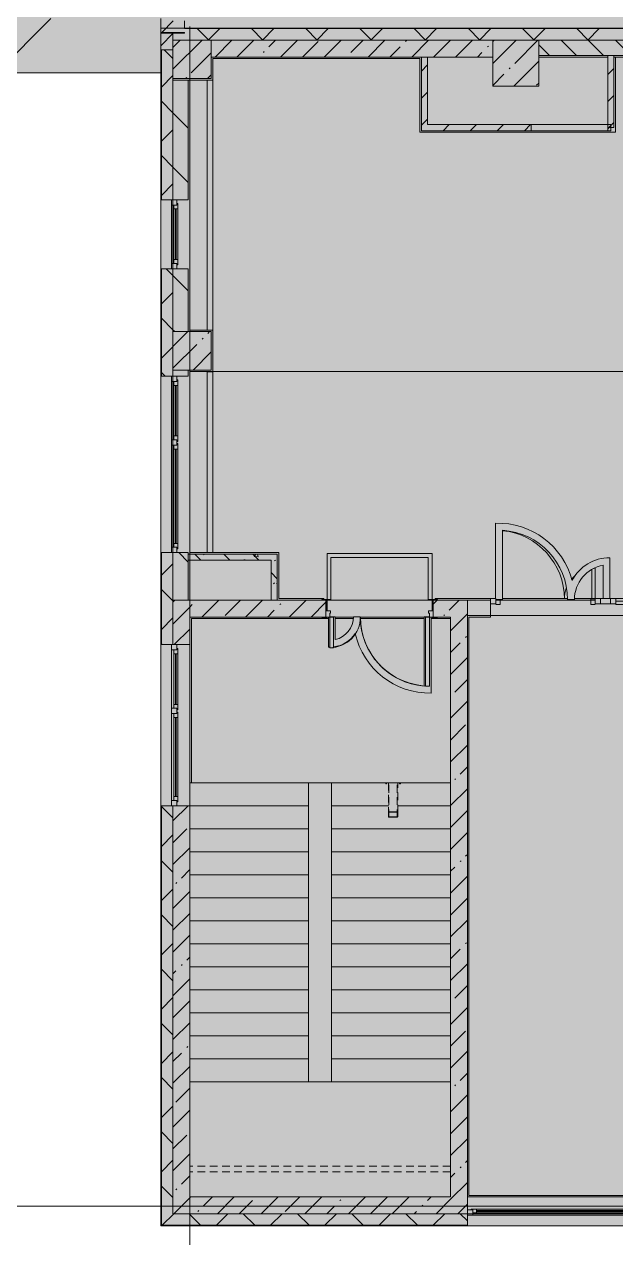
# Model space of a CAD drawing. Header units: millimetres. Extents: x -5714 to 188114, y -8553 to 29000.
# Drawn here: x 59055 to 66769, y -412 to 15407 of the extents above; entities that cross this region are included whole.
import ezdxf

# ---------------------------------------------------------------- set-up
doc = ezdxf.new("R2010")
doc.units = ezdxf.units.MM
doc.linetypes.add('200_ШТРИХ__ш1_п0_6_', pattern=[160, 100, -60])
doc.linetypes.add('Осевая', pattern=[3175, 635, -476.25, 1587.5, -476.25])
for name, color, linetype, lineweight in [('A-DETL-4', 7, 'Continuous', 5), ('A-DETL-MBND-1', 7, '200_ШТРИХ__ш1_п0_6_', 9), ('A-GENM-2', 7, 'Continuous', 5), ('A-WALL-2', 7, 'Continuous', 5), ('I-WALL-2', 7, 'Continuous', 5), ('S-COLS-2', 7, 'Continuous', 5), ('Оси', 7, 'Continuous', 9), ('Оси-2', 7, 'Осевая', 9)]:
    doc.layers.add(name, color=color, linetype=linetype, lineweight=lineweight)
doc.layers.add('A-DETL-GENF-3', color=7, linetype='Continuous', lineweight=9, true_color=0xc0c0c0, transparency=0.4)
for name, color, linetype, lineweight, true_color in [('A-DETL-GENF-4', 7, 'Continuous', 5, 0xb7b7b7), ('A-DOOR-4', 7, 'Continuous', 5, 0xe2e2e2), ('A-DOOR-5', 7, 'Continuous', 5, 0xb7b7b7), ('A-DOOR-FRAM-2', 7, 'Continuous', 5, 0xe2e2e2), ('A-DOOR-FRAM-4', 7, 'Continuous', 5, 0xb7b7b7), ('A-FLOR-1', 7, 'Continuous', 5, 0xb7b7b7), ('A-GENM-3', 7, 'Continuous', 5, 0x737373), ('A-GENM-4', 7, 'Continuous', 5, 0xa1a1a1), ('A-GLAZ-3', 7, 'Continuous', 5, 0x737373), ('A-GLAZ-CURT-3', 7, 'Continuous', 5, 0x737373), ('A-GLAZ-CWMG-4', 7, 'Continuous', 5, 0x737373), ('A-WALL-3', 7, 'Continuous', 5, 0x737373), ('A-WALL-4', 7, 'Continuous', 9, 0x737373), ('A-WALL-5', 7, 'Continuous', 5, 0xa1a1a1), ('I-WALL-3', 7, 'Continuous', 5, 0x737373), ('I-WALL-4', 7, 'Continuous', 5, 0x787878), ('S-COLS-1', 7, 'Continuous', 5, 0x737373), ('S-STRS-3', 7, 'Continuous', 5, 0x737373)]:
    doc.layers.add(name, color=color, linetype=linetype, lineweight=lineweight, true_color=true_color)
pattern_1 = [(135, (61103.76, 0), (-353.553, -353.553), [])]
pattern_2 = [(45, (61103.76, 0), (-353.5534, 353.5534), []), (135, (61103.76, 0), (-353.5534, -353.5534), [])]
pattern_3 = [(45, (61103.76, 0), (-285.123, 285.123), []), (45, (61388.9, 0), (-285.123, 285.123), [504.031, -100.806, 16.764, -84.042])]
pattern_4 = [(135, (61103.76, 0), (-377.17, -377.17), [533.4, -88.9, 17.78, -88.9]), (135, (61103.76, 376.94), (-377.17, -377.17), []), (50, (61103.76, 0), (637.645, -55.787), [66.675, -733.425]), (355, (61103.76, 0), (-123.35, 668.7), [53.34, -586.74]), (100.451, (61156.9, -4.65), (514.3, 612.91), [56.665, -623.315]), (46.184, (61103.8, 177.8), (948.78, -147.15), [100.01, -1100.14]), (96.636, (61182.8, 165.5), (830.91, 866), [85, -934.97]), (351.184, (61103.8, 177.8), (830.92, 865.99), [80.01, -880.11]), (21, (61192.66, 133.35), (530.65, -357.928), [66.675, -733.425]), (326, (61192.66, 133.35), (216.31, 644.66), [53.34, -586.74]), (71.451, (61236.9, 103.5), (746.96, 286.724), [56.665, -623.315]), (37.5, (61103.76, 0), (10.8105, 295.9426), [16.764, -562.864, 16.764, -578.866, -588.962]), (37.5, (61103.76, 0), (10.8105, 295.9426), [-1175.258, 16.764, -572.198]), (7.5, (61103.76, 0), (233.869, 350.632), [16.764, -322.834, 16.764, -549.529, -224.472]), (7.5, (61103.76, 0), (233.869, 350.632), [-905.89, 16.764, -207.708]), (327.5, (60905.51, 0), (474.568, -20.051), [16.764, -205.486, 16.764, -676.656, -920.115]), (327.5, (60905.51, 0), (474.568, -20.051), [-915.67, 16.764, -903.35]), (317.5, (60816.6, 0), (518.452, 88.993), [16.764, -272.16, 16.764, -443.738, -653.415]), (317.5, (60816.6, 0), (518.452, 88.993), [-749.427, 16.764, -636.65])]
pattern_5 = [(45, (61103.76, 0), (-176.7767, 176.7767), [])]

# ---------------------------------------------------------------- blocks, each defined once
blk = doc.blocks.new('парапет1 - парапет-18629556-3_9_1_птичка')
at = {"layer": 'A-GENM-2'}
blk.add_line((-268, 14773), (-2411, 14773), dxfattribs=at)
at = {"layer": 'A-GENM-3'}
for p, q in [((-2409, 14775), (-1702, 15482)), ((-268, 15482), (-268, 15358))]:
    blk.add_line(p, q, dxfattribs=at)
at = {"layer": 'A-GENM-4'}
blk.add_line((-268, 15358), (-268, 14775), dxfattribs=at)
blk = doc.blocks.new('120_Окно_СКБ_2Ст - 120_Окно_СКБ_2Ст 3100х2500 _мал_ створка слева-2_-22446420-3_9_1_птичка')
at = {"layer": 'A-GLAZ-3'}
for p, q in [((-1550, -127), (-1550, -57)), ((-1550, -57), (-1480, -57)), ((1550, -57), (-1550, -57)), ((-1480, -127), (-1550, -127)), ((-1550, -127), (-1500, -127)), ((-1480, -127), (-1500, -127)), ((-1500, -127), (-1500, -137)), ((-1500, -137), (-700, -137)), ((-700, -137), (-1500, -137)), ((-1480, -57), (-1480, -127)), ((-720, -87), (-1480, -87)), ((-1480, -87), (-1480, -127)), ((-1430, -137), (-1430, -87)), ((-1430, -107), (-770, -107)), ((-770, -117), (-1430, -117)), ((-770, -137), (-770, -87)), ((-720, -127), (-720, -57)), ((-720, -57), (-650, -57)), ((-720, -127), (-720, -87)), ((-650, -127), (-720, -127)), ((-700, -127), (-720, -127)), ((-700, -127), (-670, -127)), ((-700, -137), (-700, -127)), ((-650, -127), (-670, -127)), ((-670, -127), (-670, -137)), ((-670, -137), (1500, -137)), ((1500, -137), (-670, -137)), ((-650, -57), (-650, -127)), ((1480, -87), (-650, -87)), ((-650, -87), (-650, -127)), ((-600, -137), (-600, -87)), ((-600, -107), (1430, -107)), ((1430, -117), (-600, -117)), ((1430, -137), (1430, -87)), ((1480, -127), (1480, -57)), ((1480, -57), (1550, -57)), ((1480, -127), (1480, -87)), ((1550, -127), (1480, -127)), ((1500, -127), (1480, -127)), ((1500, -127), (1550, -127)), ((1500, -137), (1500, -127)), ((1550, -57), (1550, -127))]:
    blk.add_line(p, q, dxfattribs=at)
blk = doc.blocks.new('BSC_Колонна _Прямоугольная - 500х500-V144-3_9_1_птичка')
at = {"layer": 'S-COLS-2'}
h = blk.add_hatch(dxfattribs=at)
h.set_pattern_fill('FP_81', color=256, style=0, pattern_type=2)
h.set_pattern_definition([(45, (-140, -14950), (-285.123, 285.123), []), (45, (145.12, -14950), (-285.123, 285.123), [504.031, -100.806, 16.764, -84.042])])
h.paths.add_polyline_path([(-250, -250), (250, -250), (250, 250), (-250, 250)])
at = {"layer": 'S-COLS-1'}
for p, q in [((250, 250), (-250, 250)), ((-250, 250), (-250, -250)), ((250, -250), (250, 250)), ((-250, -250), (250, -250))]:
    blk.add_line(p, q, dxfattribs=at)
blk = doc.blocks.new('120_Окно_СКБ_1Ст - 120_Окно_СКБ_1Ст 900х2500_h_-20664874-3_9_1_птичка')
at = {"layer": 'A-GLAZ-3'}
for p, q in [((-450, -127), (-450, -57)), ((-450, -57), (-380, -57)), ((450, -57), (-450, -57)), ((-380, -127), (-450, -127)), ((-450, -127), (-400, -127)), ((-380, -127), (-400, -127)), ((-400, -127), (-400, -137)), ((-400, -137), (400, -137)), ((400, -137), (-400, -137)), ((-380, -57), (-380, -127)), ((380, -87), (-380, -87)), ((-380, -87), (-380, -127)), ((-330, -137), (-330, -87)), ((-330, -107), (330, -107)), ((330, -117), (-330, -117)), ((330, -137), (330, -87)), ((380, -127), (380, -57)), ((380, -57), (450, -57)), ((380, -127), (380, -87)), ((450, -127), (380, -127)), ((400, -127), (380, -127)), ((400, -127), (450, -127)), ((400, -137), (400, -127)), ((450, -57), (450, -127))]:
    blk.add_line(p, q, dxfattribs=at)
blk = doc.blocks.new('120_Окно_СКБ_2Ст - 120_Окно_СКБ_2Ст 2100х2400 _мал створка справа_-22446225-3_9_1_птичка')
at = {"layer": 'A-GLAZ-3'}
for p, q in [((-1050, -127), (-1050, -57)), ((-1050, -57), (-980, -57)), ((1050, -57), (-1050, -57)), ((-980, -127), (-1050, -127)), ((-1050, -127), (-1000, -127)), ((-980, -127), (-1000, -127)), ((-1000, -127), (-1000, -137)), ((-1000, -137), (170, -137)), ((170, -137), (-1000, -137)), ((-980, -57), (-980, -127)), ((150, -87), (-980, -87)), ((-980, -87), (-980, -127)), ((-930, -137), (-930, -87)), ((-930, -107), (100, -107)), ((100, -117), (-930, -117)), ((100, -137), (100, -87)), ((150, -127), (150, -57)), ((150, -57), (220, -57)), ((150, -127), (150, -87)), ((220, -127), (150, -127)), ((170, -127), (150, -127)), ((170, -127), (200, -127)), ((170, -137), (170, -127)), ((220, -127), (200, -127)), ((200, -127), (200, -137)), ((200, -137), (1000, -137)), ((1000, -137), (200, -137)), ((220, -57), (220, -127)), ((980, -87), (220, -87)), ((220, -87), (220, -127)), ((270, -137), (270, -87)), ((270, -107), (930, -107)), ((930, -117), (270, -117)), ((930, -137), (930, -87)), ((980, -127), (980, -57)), ((980, -57), (1050, -57)), ((980, -127), (980, -87)), ((1050, -127), (980, -127)), ((1000, -127), (980, -127)), ((1000, -127), (1050, -127)), ((1000, -137), (1000, -127)), ((1050, -57), (1050, -127))]:
    blk.add_line(p, q, dxfattribs=at)
blk = doc.blocks.new('120_Окно_СКБ_2Ст - 120_Окно_СКБ_2Ст 2300х2500 _мал створка справа_-22272277-3_9_1_птичка')
at = {"layer": 'A-GLAZ-3'}
for p, q in [((-1150, -127), (-1150, -57)), ((-1150, -57), (-1080, -57)), ((1150, -57), (-1150, -57)), ((-1080, -127), (-1150, -127)), ((-1150, -127), (-1100, -127)), ((-1080, -127), (-1100, -127)), ((-1100, -127), (-1100, -137)), ((-1100, -137), (270, -137)), ((270, -137), (-1100, -137)), ((-1080, -57), (-1080, -127)), ((250, -87), (-1080, -87)), ((-1080, -87), (-1080, -127)), ((-1030, -137), (-1030, -87)), ((-1030, -107), (200, -107)), ((200, -117), (-1030, -117)), ((200, -137), (200, -87)), ((250, -127), (250, -57)), ((250, -57), (320, -57)), ((250, -127), (250, -87)), ((320, -127), (250, -127)), ((270, -127), (250, -127)), ((270, -127), (300, -127)), ((270, -137), (270, -127)), ((320, -127), (300, -127)), ((300, -127), (300, -137)), ((300, -137), (1100, -137)), ((1100, -137), (300, -137)), ((320, -57), (320, -127)), ((1080, -87), (320, -87)), ((320, -87), (320, -127)), ((370, -137), (370, -87)), ((370, -107), (1030, -107)), ((1030, -117), (370, -117)), ((1030, -137), (1030, -87)), ((1080, -127), (1080, -57)), ((1080, -57), (1150, -57)), ((1080, -127), (1080, -87)), ((1150, -127), (1080, -127)), ((1100, -127), (1080, -127)), ((1100, -127), (1150, -127)), ((1100, -137), (1100, -127)), ((1150, -57), (1150, -127))]:
    blk.add_line(p, q, dxfattribs=at)
blk = doc.blocks.new('110_Дверь_СКБ_2Ст - Д-1 Лестничная клетка EIS60-24280000-3_9_1_птичка')
at = {"layer": 'A-DOOR-4'}
for points in [[(-637.5, 1010), (-637.5, 110), (-587.5, 110), (-587.5, 1010)], [(612.5, 510), (612.5, 110), (662.5, 110), (662.5, 510)], [(712.5, 30), (697.5, 30), (697.5, -110), (712.5, -110)]]:
    blk.add_hatch(color=256, dxfattribs=at).paths.add_polyline_path(points)
h = blk.add_hatch(color=256, dxfattribs=at)
h.paths.add_polyline_path([(712.5, 110), (662.5, 110), (662.5, 60), (652.5, 60), (652.5, 30), (712.5, 30), (712.5, 39.7)])
h.paths.add_polyline_path([(-687.5, 110), (-687.5, 30), (-627.5, 30), (-627.5, 60), (-637.5, 60), (-637.5, 110)])
at = {"layer": 'A-DOOR-FRAM-2'}
for points in [[(-742.5, 118), (-742.5, 110), (-672.5, 110), (-672.5, 118)], [(-672.5, 30), (-687.5, 30), (-687.5, -110), (-672.5, -110)], [(767.5, 118), (697.5, 118), (697.5, 110), (767.5, 110)], [(-672.5, -110), (-742.5, -110), (-742.5, -118), (-672.5, -118)], [(697.5, -110), (697.5, -118), (767.5, -118), (767.5, -110)]]:
    blk.add_hatch(color=256, dxfattribs=at).paths.add_polyline_path(points)
at = {"layer": 'A-DOOR-5'}
for p, q in [((-637.5, 1010), (-637.5, 110)), ((-587.5, 1010), (-637.5, 1010)), ((-587.5, 110), (-587.5, 1010)), ((662.5, 510), (612.5, 510)), ((612.5, 510), (612.5, 110)), ((662.5, 110), (662.5, 510)), ((-637.5, 110), (-587.5, 110)), ((612.5, 110), (662.5, 110))]:
    blk.add_line(p, q, dxfattribs=at)
for centre, radius, start, end in [((-637.5, 110), 900, 0, 90), ((662.5, 110), 400, 90, 180)]:
    blk.add_arc(centre, radius, start, end, dxfattribs=at)
at = {"layer": 'A-DOOR-FRAM-4'}
for p, q in [((-672.5, 118), (-742.5, 118)), ((-742.5, 118), (-742.5, 110)), ((-742.5, 110), (-672.5, 110)), ((-637.5, 110), (-687.5, 110)), ((-687.5, 110), (-687.5, 30)), ((-687.5, 30), (-627.5, 30)), ((-672.5, 30), (-687.5, 30)), ((-687.5, 30), (-687.5, -110)), ((-672.5, 110), (-672.5, 118)), ((-672.5, -110), (-672.5, 30)), ((-637.5, 60), (-637.5, 110)), ((-627.5, 60), (-637.5, 60)), ((-627.5, 30), (-627.5, 60)), ((662.5, 60), (652.5, 60)), ((652.5, 60), (652.5, 30)), ((652.5, 30), (712.5, 30)), ((662.5, 110), (662.5, 60)), ((712.5, 110), (662.5, 110)), ((767.5, 118), (697.5, 118)), ((697.5, 118), (697.5, 110)), ((697.5, 110), (767.5, 110)), ((712.5, 30), (697.5, 30)), ((697.5, 30), (697.5, -110)), ((712.5, 30), (712.5, 110)), ((712.5, -110), (712.5, 30)), ((767.5, 110), (767.5, 118)), ((-672.5, -110), (-742.5, -110)), ((-742.5, -110), (-742.5, -118)), ((-742.5, -118), (-672.5, -118)), ((-687.5, -110), (-672.5, -110)), ((-672.5, -118), (-672.5, -110)), ((697.5, -110), (712.5, -110)), ((767.5, -110), (697.5, -110)), ((697.5, -110), (697.5, -118)), ((697.5, -118), (767.5, -118)), ((767.5, -118), (767.5, -110))]:
    blk.add_line(p, q, dxfattribs=at)
blk = doc.blocks.new('Анкер клиновой - Анкер клиновой МКТ В 10-10-16_85-V184-3_9_1_птичка')
at = {"layer": 'A-DETL-MBND-1'}
for p, q in [((2843, 5520), (2843, 5516)), ((2843, 5516), (2859, 5516)), ((2859, 5516), (2843, 5516)), ((2846, 5520), (2846, 5506)), ((2846, 5506), (2856, 5506)), ((2856, 5506), (2846, 5506)), ((2856, 5506), (2856, 5520)), ((2859, 5516), (2859, 5520))]:
    blk.add_line(p, q, dxfattribs=at)
blk = doc.blocks.new('ОМ_Труба_ГОСТ 8639-82 - ОМ_Труба_ГОСТ 8639-82-V185-3_9_1_птичка')
at = {"layer": 'A-DETL-MBND-1'}
for p, q in [((2701, 5520), (2701, 5133)), ((2707, 5070), (2707, 5520)), ((2815, 5070), (2815, 5520)), ((2821, 5133), (2821, 5520)), ((2701, 5075), (2701, 5133)), ((2707, 5133), (2707, 5075)), ((2710, 5138), (2812, 5138)), ((2812, 5135), (2710, 5135)), ((2710, 5073), (2812, 5073)), ((2812, 5070), (2710, 5070)), ((2815, 5075), (2815, 5133)), ((2821, 5133), (2821, 5075))]:
    blk.add_line(p, q, dxfattribs=at)
at = {"layer": 'A-DETL-MBND-1', "flags": 128}
for points in [[(2701, 5133), (2701, 5134), (2702, 5135), (2703, 5136), (2704, 5137), (2706, 5137), (2708, 5138), (2710, 5138)], [(2710, 5070), (2708, 5070), (2706, 5070), (2704, 5071), (2703, 5072), (2702, 5073), (2701, 5074), (2701, 5075)], [(2710, 5135), (2709, 5135), (2708, 5134), (2708, 5134), (2707, 5134), (2707, 5134), (2707, 5133), (2707, 5133)], [(2707, 5075), (2707, 5074), (2707, 5074), (2707, 5074), (2708, 5073), (2708, 5073), (2709, 5073), (2710, 5073)], [(2812, 5138), (2814, 5138), (2816, 5137), (2817, 5137), (2819, 5136), (2820, 5135), (2820, 5134), (2821, 5133)], [(2815, 5133), (2815, 5133), (2814, 5134), (2814, 5134), (2814, 5134), (2813, 5134), (2812, 5135), (2812, 5135)], [(2821, 5075), (2820, 5074), (2820, 5073), (2819, 5072), (2817, 5071), (2816, 5070), (2814, 5070), (2812, 5070)], [(2812, 5073), (2812, 5073), (2813, 5073), (2814, 5073), (2814, 5074), (2814, 5074), (2815, 5074), (2815, 5075)]]:
    blk.add_lwpolyline(points, dxfattribs=at)
blk = doc.blocks.new('BSC_Колонна _Прямоугольная - 500х500-V211-3_9_1_птичка')
at = {"layer": 'S-COLS-2'}
h = blk.add_hatch(dxfattribs=at)
h.set_pattern_fill('FP_133', color=256, style=0, pattern_type=2)
h.set_pattern_definition([(45, (-140, -11150), (-285.123, 285.123), []), (45, (145.12, -11150), (-285.123, 285.123), [504.031, -100.806, 16.764, -84.042])])
h.paths.add_polyline_path([(-136, -250), (250, -250), (250, 250), (-250, 250), (-250, -250)])
at = {"layer": 'S-COLS-1'}
for p, q in [((250, 250), (-250, 250)), ((-250, 250), (-250, -250)), ((250, -250), (250, 250)), ((-250, -250), (250, -250))]:
    blk.add_line(p, q, dxfattribs=at)
blk = doc.blocks.new('Дверь_Витражная_остекление_ - ДВН_ДАО_Главный вход_1200 в свету-V242-3_9_1_птичка')
at = {"layer": 'A-DOOR-4'}
blk.add_hatch(color=256, dxfattribs=at).paths.add_polyline_path([(626, 30), (647, 35), (647, 430), (635, 430), (607, 416), (607, 30), (620, 30)])
at = {"layer": 'A-DETL-GENF-4'}
for p, q in [((607, 416), (607, 30)), ((647, 430), (635, 430)), ((647, 35), (647, 430)), ((-592, -40), (-592, 23)), ((592, -40), (592, 30)), ((592, 30), (647, 30)), ((607, 30), (647, 30)), ((-647, -40), (-592, -40)), ((647, -40), (592, -40))]:
    blk.add_line(p, q, dxfattribs=at)
at = {"layer": 'A-DOOR-5'}
blk.add_line((647, 430), (647, 35), dxfattribs=at)
for centre, radius, start, end in [((-647, 30), 895, 360, 84.2645), ((647, 30), 400, 132.2351, 140.3871), ((647, 30), 400, 90, 93.429), ((647, 30), 400, 159.4182, 180)]:
    blk.add_arc(centre, radius, start, end, dxfattribs=at)
blk = doc.blocks.new('Системная панель - Стемалит - 40мм-32257327-3_9_1_птичка')
at = {"layer": 'A-GLAZ-CURT-3'}
for p, q in [((65, 35), (-65, 35)), ((-65, 35), (-65, -35)), ((65, -35), (65, 35)), ((-65, -35), (65, -35))]:
    blk.add_line(p, q, dxfattribs=at)
blk = doc.blocks.new('Прямоугольный импост - 50 x 70 мм-31687886-3_9_1_птичка')
at = {"layer": 'A-GLAZ-CWMG-4'}
for p, q in [((-35, 35), (35, 35)), ((-35, -35), (-35, 35)), ((35, 35), (35, -35)), ((35, -35), (-35, -35))]:
    blk.add_line(p, q, dxfattribs=at)
blk = doc.blocks.new('Прямоугольный импост - 50 x 70 мм-31701779-3_9_1_птичка')
at = {"layer": 'A-GLAZ-CWMG-4'}
for p, q in [((0, 35), (-70, 35)), ((-70, 35), (-70, -35)), ((0, -35), (0, 35)), ((-70, -35), (0, -35))]:
    blk.add_line(p, q, dxfattribs=at)
blk = doc.blocks.new('Системная панель - Стекло - 40мм-V243-3_9_1_птичка')
at = {"layer": 'A-GLAZ-CURT-3'}
for p, q in [((397.5, 0), (-397.5, 0)), ((-397.5, 0), (-397.5, -40)), ((397.5, -40), (397.5, 0)), ((-397.5, -40), (397.5, -40))]:
    blk.add_line(p, q, dxfattribs=at)
blk = doc.blocks.new('Прямоугольный импост - 50 x 70 мм-31702100-3_9_1_птичка')
at = {"layer": 'A-GLAZ-CWMG-4'}
for p, q in [((-35, 35), (35, 35)), ((-35, -35), (-35, 35)), ((35, 35), (35, -35)), ((35, -35), (-35, -35))]:
    blk.add_line(p, q, dxfattribs=at)
blk = doc.blocks.new('Прямоугольный импост - 50 x 70 мм-31720914-3_9_1_птичка')
at = {"layer": 'A-GLAZ-CWMG-4'}
blk.add_line((32940, 7920), (32145, 7920), dxfattribs=at)
blk = doc.blocks.new('Зашивка приборов отопления35 - Зашивка приборов отопления-33324623-3_9_1_птичка')
at = {"layer": 'A-WALL-3'}
for p, q in [((34188, 26793), (34188, 26567)), ((37448, 26793), (34188, 26793)), ((37448, 26567), (37448, 26793)), ((34188, 26567), (37448, 26567)), ((37448, 26567), (34188, 26567)), ((34188, 26567), (34188, 26492)), ((34188, 26492), (37448, 26492)), ((37448, 26492), (37448, 26567))]:
    blk.add_line(p, q, dxfattribs=at)
blk = doc.blocks.new('Зашивка приборов отопления36 - Зашивка приборов отопления-33324807-3_9_1_птичка')
at = {"layer": 'A-WALL-3'}
for p, q in [((34188, 26793), (34188, 26567)), ((36549, 26793), (34188, 26793)), ((36549, 26567), (36549, 26793)), ((34188, 26567), (36549, 26567)), ((36545, 26567), (34188, 26567)), ((34188, 26567), (34188, 26492)), ((34188, 26492), (36545, 26492)), ((36545, 26492), (36545, 26567))]:
    blk.add_line(p, q, dxfattribs=at)
blk = doc.blocks.new('Зашивка приборов отопления37 - Зашивка приборов отопления-33325027-3_9_1_птичка')
at = {"layer": 'A-DETL-MBND-1'}
for p, q in [((121055, 18487), (124455, 18487)), ((121055, 18412), (124455, 18412))]:
    blk.add_line(p, q, dxfattribs=at)

msp = doc.modelspace()

# ---------------------------------------------------------------- hatches: boundary and pattern name
at = {"layer": 'A-DETL-GENF-3'}
for points in [[(60176, 14774.9), (60835.8, 14774.9), (60835.8, 15358), (99863.8, 15358), (99863.8, 23888.3), (95031.8, 23888.3), (95031.8, 27398.1), (58694.7, 27398.1), (58694.7, 14774.9), (59709.9, 14774.9)], [(97464.2, -258), (99413.8, -258), (99413.8, 15358), (60835.8, 15358), (60835.8, -258), (96532, -258)]]:
    msp.add_hatch(color=256, dxfattribs=at).paths.add_polyline_path(points)
at = {"layer": 'A-WALL-2'}
h = msp.add_hatch(dxfattribs=at)
h.set_pattern_fill('FP_66', color=256, style=0, pattern_type=2)
h.set_pattern_definition(pattern_2)
h.paths.add_polyline_path([(88142.1, 15200), (93213.8, 15200), (93213.8, 15350), (91120.8, 15349), (91120.8, 15288), (91113.8, 15285), (90340.8, 15288), (90340.8, 15350), (86714, 15349), (86714, 15288), (86707, 15285), (85534, 15288), (85534, 15350), (80893.8, 15349), (80893.8, 15288), (80886.8, 15285), (80113.8, 15288), (80113.8, 15350), (75886.8, 15349), (75886.8, 15288), (75879.8, 15285), (75706.8, 15288), (75706.5, 15350), (73963.8, 15350), (73963.8, 15200), (87513.8, 15200)])
h.paths.add_polyline_path([(99413.8, 15200), (99413.8, 15350), (98913.8, 15350), (98913.8, 15200), (99328.6, 15200)])
h.paths.add_polyline_path([(95763.8, 15200), (96513.8, 15200), (96513.8, 15350), (95763.8, 15350)])
h.paths.add_polyline_path([(94713.8, 15200), (94863.8, 15200), (94863.8, 15350), (94713.8, 15350), (94713.8, 15270.2)])
h.paths.add_polyline_path([(70263.8, 15200), (70863.8, 15200), (70863.8, 15350), (70263.8, 15350)])
h.paths.add_polyline_path([(67633.6, 15200), (67863.8, 15200), (67863.8, 15350), (61143.8, 15350), (61143.8, 15293), (60993.8, 15293), (60993.8, 15200), (67263.8, 15200)])
h.paths.add_polyline_path([(69363.8, 15200), (69363.8, 15350), (68763.8, 15350), (68763.8, 15200)])
h.paths.add_polyline_path([(94113.8, 15200), (94343.8, 15200), (94338.8, 15350), (94113.8, 15350), (94113.8, 15270.2)])
h = msp.add_hatch(dxfattribs=at)
h.set_pattern_fill('FP_64', color=256, style=0, pattern_type=2)
h.set_pattern_definition([(135, (61103.76, 0), (-176.7767, -176.7767), [])])
h.paths.add_polyline_path([(74159.1, 15000), (74813.8, 15000), (74813.8, 15200), (73963.8, 15200), (73963.8, 15000), (74065, 15000)])
h.paths.add_polyline_path([(65763.8, 15000), (67263.8, 15000), (67263.8, 15200), (65763.8, 15200)])
h.paths.add_polyline_path([(70430.3, 15000), (70863.8, 15000), (70863.8, 15200), (70263.8, 15200), (70263.8, 15000)])
h.paths.add_polyline_path([(69363.8, 15000), (69363.8, 15200), (68763.8, 15200), (68763.8, 15000)])
h = msp.add_hatch(dxfattribs=at)
h.set_pattern_fill('FP_66', color=256, style=0, pattern_type=2)
h.set_pattern_definition(pattern_2)
h.paths.add_polyline_path([(60835.8, 14973), (60843.8, 14973), (60843.8, 15073), (60835.8, 15073)])
h = msp.add_hatch(dxfattribs=at)
h.set_pattern_fill('FP_66', color=256, style=0, pattern_type=2)
h.set_pattern_definition(pattern_2)
h.paths.add_polyline_path([(60843.8, -100), (60993.8, -100), (60993.8, 5220), (60843.8, 5220), (60843.8, 1965.8)])
h.paths.add_polyline_path([(60843.8, 7320), (60993.8, 7320), (60993.8, 8520), (60843.8, 8520), (60843.8, 7750.3)])
h.paths.add_polyline_path([(60993.8, 10820), (60993.8, 12220), (60843.8, 12220), (60843.8, 10820)])
h.paths.add_polyline_path([(60993.8, 13120), (60993.8, 15073), (60843.8, 15073), (60843.8, 13120)])
h = msp.add_hatch(dxfattribs=at)
h.set_pattern_fill('FP_66', color=256, style=0, pattern_type=2)
h.set_pattern_definition(pattern_2)
h.paths.add_polyline_path([(60843.8, 14923), (60843.8, 14973), (60835.8, 14973), (60835.8, 14923)])
h = msp.add_hatch(dxfattribs=at)
h.set_pattern_fill('FP_66', color=256, style=0, pattern_type=2)
h.set_pattern_definition(pattern_2)
h.paths.add_polyline_path([(90938.7, -250), (91086.6, -250), (91086.6, -100), (90313.5, -100), (90313.5, -250), (90913.5, -250)])
h.paths.add_polyline_path([(91986.6, -250), (93213.8, -250), (93213.8, -100), (91986.6, -100)])
h.paths.add_polyline_path([(99413.8, -250), (99413.8, -100), (98526.8, -100), (98526.8, -250), (99328.6, -250)])
h.paths.add_polyline_path([(94113.8, -250), (94973.8, -250), (94973.8, -100), (94113.8, -100)])
h.paths.add_polyline_path([(97464.2, -250), (97626.8, -250), (97626.8, -100), (97073.8, -100), (97073.8, -250)])
h.paths.add_polyline_path([(82713.8, -250), (83813.8, -250), (83813.8, -100), (82713.8, -100)])
h.paths.add_polyline_path([(87263.8, -250), (87513.5, -250), (87513.5, -100), (85913.8, -100), (85913.8, -250), (87209.9, -250)])
h.paths.add_polyline_path([(75963.8, -250), (76713.8, -250), (76713.8, -100), (75963.8, -100)])
h.paths.add_polyline_path([(77613.8, -250), (78363.8, -250), (78363.8, -100), (77613.8, -100)])
h.paths.add_polyline_path([(80463.8, -250), (81813.8, -250), (81813.8, -100), (80463.8, -100)])
h.paths.add_polyline_path([(73226.9, -250), (73863.8, -250), (73863.8, -100), (73113.8, -100), (73113.8, -250)])
h.paths.add_polyline_path([(71463.5, -250), (72213.8, -250), (72213.8, -100), (71463.5, -100)])
h.paths.add_polyline_path([(63904.8, -250), (64833.8, -250), (64833.8, -100), (60843.8, -100), (60843.8, -250), (62040.4, -250)])
h.paths.add_polyline_path([(69363.5, -250), (69363.5, -100), (67933.8, -100), (67933.8, -250), (68565.8, -250)])
at = {"layer": 'I-WALL-2'}
h = msp.add_hatch(dxfattribs=at)
h.set_pattern_fill('FP_66', color=256, style=0, pattern_type=2)
h.set_pattern_definition(pattern_2)
h.paths.add_polyline_path([(60835.8, 15300), (61143.8, 15300), (61143.8, 15450), (60835.8, 15450), (60835.8, 15341.3)])
h = msp.add_hatch(dxfattribs=at)
h.set_pattern_fill('FP_62', color=256, style=0, pattern_type=2)
h.set_pattern_definition(pattern_3)
h.paths.add_polyline_path([(60843.8, 15073), (60993.8, 15073), (60993.8, 15293), (60835.8, 15293), (60840.8, 15073)])
h = msp.add_hatch(dxfattribs=at)
h.set_pattern_fill('FP_62', color=256, style=0, pattern_type=2)
h.set_pattern_definition(pattern_3)
h.paths.add_polyline_path([(65163.8, 14980), (65163.8, 15200), (61493.8, 15200), (61493.8, 14980), (64313.8, 14980)])
h = msp.add_hatch(dxfattribs=at)
h.set_pattern_fill('FP_67', color=256, style=0, pattern_type=2)
h.set_pattern_definition(pattern_5)
h.paths.add_polyline_path([(64313.8, 14100), (64313.8, 14980), (64233.8, 14980), (64233.8, 14100)])
h = msp.add_hatch(dxfattribs=at)
h.set_pattern_fill('FP_67', color=256, style=0, pattern_type=2)
h.set_pattern_definition(pattern_5)
h.paths.add_polyline_path([(66743.8, 14060), (66743.8, 15000), (66663.8, 15000), (66663.8, 14060)])
h = msp.add_hatch(dxfattribs=at)
h.set_pattern_fill('FP_65', color=256, style=0, pattern_type=2)
h.set_pattern_definition(pattern_1)
h.paths.add_polyline_path([(60993.8, 7900), (61193.8, 7900), (61193.8, 8520), (60993.8, 8520), (60993.8, 8328.8)])
h.paths.add_polyline_path([(60993.8, 10820), (61193.8, 10820), (61193.8, 10900), (60993.8, 10900)])
h.paths.add_polyline_path([(61193.8, 11400), (61193.8, 12220), (60993.8, 12220), (60993.8, 11400), (61108.2, 11400)])
h.paths.add_polyline_path([(61108.2, 13120), (61193.8, 13120), (61193.8, 14680), (60993.8, 14680), (60993.8, 13120)])
h = msp.add_hatch(dxfattribs=at)
h.set_pattern_fill('FP_67', color=256, style=0, pattern_type=2)
h.set_pattern_definition(pattern_5)
h.paths.add_polyline_path([(66703.8, 14020), (66703.8, 14100), (66663.8, 14100), (66663.8, 14020)])
h.paths.add_polyline_path([(65663.8, 14020), (65663.8, 14100), (64233.8, 14100), (64233.8, 14020)])
h = msp.add_hatch(dxfattribs=at)
h.set_pattern_fill('FP_62', color=256, style=0, pattern_type=2)
h.set_pattern_definition(pattern_3)
h.paths.add_polyline_path([(60993.8, -100), (61213.8, -100), (61213.8, 5220), (60993.8, 5220), (60993.8, 1965.8)])
h.paths.add_polyline_path([(61213.8, 7320), (61213.8, 7900), (60993.8, 7900), (60993.8, 7320)])
h = msp.add_hatch(dxfattribs=at)
h.set_pattern_fill('FP_62', color=256, style=0, pattern_type=2)
h.set_pattern_definition(pattern_3)
h.paths.add_polyline_path([(61213.8, 7680), (62988.8, 7680), (62988.8, 7900), (61213.8, 7900), (61213.8, 7750.3)])
h.paths.add_polyline_path([(64613.8, 7680), (64613.8, 7900), (64388.8, 7900), (64388.8, 7680), (64443.8, 7680)])
h = msp.add_hatch(dxfattribs=at)
h.set_pattern_fill('FP_62', color=256, style=0, pattern_type=2)
h.set_pattern_definition(pattern_3)
h.paths.add_polyline_path([(64833.8, -100), (64833.8, 7900), (64613.8, 7900), (64613.8, -100)])
h = msp.add_hatch(dxfattribs=at)
h.set_pattern_fill('FP_65', color=256, style=0, pattern_type=2)
h.set_pattern_definition(pattern_1)
h.paths.add_polyline_path([(77763.8, 7700), (77763.8, 7900), (76113, 7900), (76113, 7700), (77313.8, 7700)])
h.paths.add_polyline_path([(68763.8, 7700), (68763.8, 7900), (67633.8, 7900), (67633.8, 7700), (68214.8, 7700)])
h.paths.add_polyline_path([(69363.8, 7700), (73263.8, 7700), (73263.8, 7900), (72563.8, 7900), (72563.8, 7830), (71763.8, 7830), (71763.8, 7900), (69363.8, 7900), (69363.8, 7789.5)])
h.paths.add_polyline_path([(74673, 7700), (74673, 7900), (73863.8, 7900), (73863.8, 7700)])
h.paths.add_polyline_path([(64837, 7700), (65133.8, 7700), (65133.8, 7900), (64833.8, 7900), (64833.8, 7700)])
h = msp.add_hatch(dxfattribs=at)
h.set_pattern_fill('FP_62', color=256, style=0, pattern_type=2)
h.set_pattern_definition(pattern_3)
h.paths.add_polyline_path([(61213.8, -100), (64613.8, -100), (64613.8, 120), (61213.8, 120)])
at = {"layer": 'I-WALL-4'}
h = msp.add_hatch(dxfattribs=at)
h.set_pattern_fill('FP_70', color=256, style=0, pattern_type=2)
h.set_pattern_definition(pattern_4)
h.paths.add_polyline_path([(62273.8, 8420), (62353.8, 8420), (62353.8, 8500), (61193.8, 8500), (61193.8, 8420), (62040.4, 8420)])
h = msp.add_hatch(dxfattribs=at)
h.set_pattern_fill('FP_70', color=256, style=0, pattern_type=2)
h.set_pattern_definition(pattern_4)
h.paths.add_polyline_path([(62353.8, 7900), (62353.8, 8420), (62273.8, 8420), (62273.8, 7900)])
at = {"layer": 'S-COLS-2'}
h = msp.add_hatch(dxfattribs=at)
h.set_pattern_fill('FP_62', color=256, style=0, pattern_type=2)
h.set_pattern_definition(pattern_3)
h.paths.add_polyline_path([(65763.8, 14600), (65763.8, 15200), (65163.8, 15200), (65163.8, 14600)])

# ---------------------------------------------------------------- linework, layer by layer
at = {"layer": 'A-DETL-4'}
for p, q in [((60835.8, 14774.9), (60835.8, 15358)), ((60835.8, 15358), (99413.8, 15358)), ((58694.7, 14774.9), (60835.8, 14774.9))]:
    msp.add_line(p, q, dxfattribs=at)
at = {"layer": 'A-FLOR-1'}
for p, q in [((64214.8, 14959), (61514.8, 14959)), ((61514.8, 14959), (61514.8, 14679)), ((64214.8, 13999), (64214.8, 14959)), ((67243.8, 14979), (66764.8, 14979)), ((66764.8, 14979), (66764.8, 13999)), ((61213.8, 14680), (61213.8, 11420)), ((61438.8, 14680), (61213.8, 14680)), ((61438.8, 11420), (61438.8, 14680)), ((66764.8, 13999), (64214.8, 13999)), ((61213.8, 11420), (61438.8, 11420)), ((61514.8, 11419), (61514.8, 10880)), ((61214.8, 10880), (61214.8, 8521)), ((61438.8, 10880), (61214.8, 10880)), ((61438.8, 8521), (61438.8, 10880)), ((74065, 10880), (61439.8, 10880)), ((65201.9, 8902), (65201.9, 7920)), ((65291.9, 7907.6), (65291.9, 8810.8)), ((61214.8, 8521), (61438.8, 8521)), ((61514.8, 8521), (62373.8, 8521)), ((62373.8, 8521), (62373.8, 7921)), ((63003.6, 8506.5), (63003.6, 7908)), ((64373.5, 8506.5), (63003.6, 8506.5)), ((63053.6, 7906.5), (63053.6, 8456.5)), ((63053.6, 8456.5), (64323.5, 8456.5)), ((64323.5, 8456.5), (64323.5, 7906.5)), ((64373.5, 7906.5), (64373.5, 8506.5)), ((66691.1, 7920), (66691.1, 8451.5)), ((66603.6, 8354.4), (66603.6, 7920)), ((62373.8, 7921), (62963.8, 7921)), ((62963.8, 7921), (62963.8, 7908)), ((64413.8, 7908), (64413.8, 7920)), ((64413.8, 7920), (65133.8, 7920)), ((65291.9, 7920), (66139.5, 7920)), ((66231.2, 7920), (66498.8, 7920)), ((63003.8, 7906.5), (63053.6, 7906.5)), ((64323.5, 7906.5), (64373.5, 7906.5)), ((65203.8, 7907.6), (65291.9, 7907.6)), ((66140.2, 7907.6), (66230.2, 7907.6)), ((63020.8, 7659), (61233.8, 7659)), ((61233.8, 7659), (61233.8, 5520)), ((63020.8, 7680), (63020.8, 7288.3)), ((63110.8, 7682.7), (63038.8, 7682.7)), ((63110.8, 7385.6), (63110.8, 7682.7)), ((63344.7, 7659), (63110.8, 7659)), ((63437, 7682.7), (63347, 7682.7)), ((64272, 7659), (63438.7, 7659)), ((64338.8, 7682.7), (64272, 7682.7)), ((64272, 7682.7), (64272, 6780.4)), ((64362, 6687.9), (64362, 7680)), ((64613.8, 7659), (64362, 7659)), ((65133.8, 7680), (64853.8, 7680)), ((64853.8, 7680), (64853.8, 140.5)), ((65133.8, 7700), (65133.8, 7680)), ((61213.8, 5520), (64613.8, 5520)), ((64853.8, 140.5), (68743.8, 140.5))]:
    msp.add_line(p, q, dxfattribs=at)
for centre, radius, start, end in [((65235.2, 7907.6), 995, 14.33829, 91.91881), ((65235.2, 7907.6), 905, 360, 86.40894), ((66684.2, 7907.6), 544, 89.27649, 153.06648), ((66684.2, 7907.6), 454, 100.22924, 180), ((63042, 7682.7), 305, 283.0427, 0), ((64342, 7682.7), 905, 180, 265.56313), ((63042, 7682.7), 395, 276.84991, 326.45952), ((64342, 7682.7), 995, 192.67054, 271.1511), ((63042, 7682.7), 395, 266.92799, 269.53797)]:
    msp.add_arc(centre, radius, start, end, dxfattribs=at)
at = {"layer": 'A-WALL-3'}
for p, q in [((61493.8, 15200), (65763.8, 15200)), ((65763.8, 15200), (65763.8, 15000)), ((65763.8, 15000), (66663.8, 15000)), ((66743.8, 15000), (67263.8, 15000)), ((60835.8, 14772.9), (60835.8, -258)), ((60993.8, 14680), (60993.8, 14700)), ((60835.8, 13120), (60993.8, 13120)), ((60993.8, 13120), (60993.8, 12220)), ((60993.8, 12220), (60835.8, 12220)), ((60835.8, 10820), (60993.8, 10820)), ((60993.8, 10820), (60993.8, 8520)), ((60993.8, 8520), (60835.8, 8520)), ((60835.8, 7320), (60993.8, 7320)), ((60993.8, 5220), (60835.8, 5220)), ((67933.8, -100), (60993.8, -100)), ((64833.8, -258), (64833.8, -100)), ((60835.8, -258), (91086.6, -258))]:
    msp.add_line(p, q, dxfattribs=at)
at = {"layer": 'A-WALL-4'}
for p, q in [((61143.8, 15358), (61143.8, 15350)), ((67863.8, 15353), (61143.8, 15353)), ((67863.8, 15350), (61143.8, 15350)), ((60835.8, 15300), (61143.8, 15300)), ((60835.8, 15295), (61143.8, 15295)), ((61143.8, 15293), (60993.8, 15293)), ((60993.8, 15293), (60993.8, 15200)), ((61143.8, 15300), (61143.8, 15293)), ((67263.8, 15200), (65763.8, 15200)), ((65763.8, 15200), (67263.8, 15200)), ((60843.8, 15073), (60843.8, 13120)), ((60843.8, 15073), (60993.8, 15073)), ((60835.8, 14973), (60843.8, 14973)), ((60835.8, 14923), (60843.8, 14923)), ((64313.8, 14980), (64233.8, 14980)), ((66743.8, 15000), (66663.8, 15000)), ((60835.8, 14843), (60843.8, 14843)), ((60840.8, 14843), (60840.8, 13120)), ((60993.8, 13120), (60993.8, 14680)), ((60840.8, 12220), (60840.8, 10820)), ((60843.8, 12220), (60843.8, 10820)), ((60993.8, 11400), (60993.8, 12220)), ((60993.8, 10820), (60993.8, 10900)), ((60840.8, 8520), (60840.8, 7320)), ((60843.8, 8520), (60843.8, 7320)), ((60993.8, 7320), (60993.8, 8520)), ((61193.8, 8500), (61193.8, 8420)), ((60993.8, 7900), (61193.8, 7900)), ((62273.8, 7900), (62353.8, 7900)), ((64833.8, 7900), (64833.8, 7700)), ((60840.8, 5220), (60840.8, -253)), ((60843.8, 5220), (60843.8, -250)), ((60993.8, -100), (60993.8, 5220)), ((60840.8, -253), (64833.8, -253)), ((60843.8, -250), (64833.8, -250))]:
    msp.add_line(p, q, dxfattribs=at)
at = {"layer": 'A-WALL-5'}
msp.add_line((75636.8, 15358), (61143.8, 15358), dxfattribs=at)
at = {"layer": 'I-WALL-3'}
for p, q in [((61143.8, 15358), (61143.8, 15450)), ((60835.8, 15293), (60993.8, 15293)), ((65163.8, 15200), (61493.8, 15200)), ((65163.8, 14980), (65163.8, 15200)), ((61493.8, 14980), (64233.8, 14980)), ((64233.8, 14980), (64233.8, 14020)), ((64313.8, 14100), (64313.8, 14980)), ((64313.8, 14980), (65163.8, 14980)), ((66663.8, 14980), (65763.8, 14980)), ((66663.8, 15000), (66663.8, 14020)), ((66743.8, 14060), (66743.8, 15000)), ((67263.8, 14980), (66743.8, 14980)), ((61213.8, 14680), (60993.8, 14680)), ((61193.8, 13120), (61193.8, 14680)), ((66703.8, 14100), (64313.8, 14100)), ((65663.8, 14020), (65663.8, 14100)), ((66703.8, 14020), (66703.8, 14100)), ((64233.8, 14020), (66703.8, 14020)), ((66663.8, 14060), (66743.8, 14060)), ((60993.8, 13120), (61193.8, 13120)), ((60993.8, 12220), (60993.8, 13120)), ((61193.8, 12220), (60993.8, 12220)), ((61193.8, 11400), (61193.8, 12220)), ((61213.8, 11420), (61213.8, 11400)), ((60993.8, 10820), (61193.8, 10820)), ((60993.8, 8520), (60993.8, 10820)), ((61193.8, 10820), (61193.8, 10900)), ((61213.8, 10900), (61213.8, 8500)), ((61193.8, 8520), (60993.8, 8520)), ((61193.8, 8500), (61193.8, 8520)), ((62353.8, 8500), (61193.8, 8500)), ((61193.8, 7900), (61193.8, 8420)), ((61193.8, 8420), (62273.8, 8420)), ((61213.8, 8420), (61213.8, 7900)), ((62273.8, 8420), (62273.8, 7900)), ((62353.8, 7900), (62353.8, 8500)), ((62273.8, 7900), (61193.8, 7900)), ((62933.8, 7900), (62353.8, 7900)), ((63003.8, 7900), (64373.8, 7900)), ((65133.8, 7900), (64443.8, 7900)), ((65133.8, 7700), (65133.8, 7900)), ((65203.8, 7900), (66498.8, 7900)), ((61213.8, 120), (61213.8, 7680)), ((61213.8, 7680), (62933.8, 7680)), ((63346.7, 7680), (63110.8, 7680)), ((64272, 7680), (63438.7, 7680)), ((64443.8, 7680), (64613.8, 7680)), ((64613.8, 7680), (64613.8, 120)), ((68134.8, 7700), (64833.8, 7700)), ((64833.8, -100), (64833.8, 7700)), ((60993.8, 7320), (61213.8, 7320)), ((61213.8, 5220), (60993.8, 5220)), ((64613.8, 120), (61213.8, 120)), ((64833.8, 120), (68763.8, 120))]:
    msp.add_line(p, q, dxfattribs=at)
at = {"layer": 'S-COLS-1'}
for p, q in [((65763.8, 15200), (65163.8, 15200)), ((65163.8, 15200), (65163.8, 14600)), ((65763.8, 14600), (65763.8, 15200)), ((65163.8, 14600), (65763.8, 14600))]:
    msp.add_line(p, q, dxfattribs=at)
at = {"layer": 'S-STRS-3'}
for p, q in [((61213.8, 5520), (62763.8, 5520)), ((62763.8, 5220), (62763.8, 5520)), ((63063.8, 5520), (63063.8, 5220)), ((61213.8, 5220), (62763.8, 5220)), ((61213.8, 5220), (62763.8, 5220)), ((62763.8, 4920), (62763.8, 5220)), ((63063.8, 5220), (63063.8, 4920)), ((63808.1, 5220), (63063.8, 5220)), ((63808.1, 5220), (63063.8, 5220)), ((64613.8, 5220), (63920.8, 5220)), ((64613.8, 5220), (63920.8, 5220)), ((61213.8, 4920), (62763.8, 4920)), ((61213.8, 4920), (62763.8, 4920)), ((62763.8, 4620), (62763.8, 4920)), ((63063.8, 4920), (63063.8, 4620)), ((64613.8, 4920), (63063.8, 4920)), ((64613.8, 4920), (63063.8, 4920)), ((61213.8, 4620), (62763.8, 4620)), ((61213.8, 4620), (62763.8, 4620)), ((62763.8, 4320), (62763.8, 4620)), ((63063.8, 4620), (63063.8, 4320)), ((64613.8, 4620), (63063.8, 4620)), ((64613.8, 4620), (63063.8, 4620)), ((61213.8, 4320), (62763.8, 4320)), ((61213.8, 4320), (62763.8, 4320)), ((62763.8, 4020), (62763.8, 4320)), ((63063.8, 4320), (63063.8, 4020)), ((64613.8, 4320), (63063.8, 4320)), ((64613.8, 4320), (63063.8, 4320)), ((61213.8, 4020), (62763.8, 4020)), ((61213.8, 4020), (62763.8, 4020)), ((62763.8, 3720), (62763.8, 4020)), ((63063.8, 4020), (63063.8, 3720)), ((64613.8, 4020), (63063.8, 4020)), ((64613.8, 4020), (63063.8, 4020)), ((61213.8, 3720), (62763.8, 3720)), ((61213.8, 3720), (62763.8, 3720)), ((62763.8, 3420), (62763.8, 3720)), ((63063.8, 3720), (63063.8, 3420)), ((64613.8, 3720), (63063.8, 3720)), ((64613.8, 3720), (63063.8, 3720)), ((61213.8, 3420), (62763.8, 3420)), ((61213.8, 3420), (62763.8, 3420)), ((62763.8, 3120), (62763.8, 3420)), ((63063.8, 3420), (63063.8, 3120)), ((64613.8, 3420), (63063.8, 3420)), ((64613.8, 3420), (63063.8, 3420)), ((61213.8, 3120), (62763.8, 3120)), ((61213.8, 3120), (62763.8, 3120)), ((62763.8, 2820), (62763.8, 3120)), ((63063.8, 3120), (63063.8, 2820)), ((64613.8, 3120), (63063.8, 3120)), ((64613.8, 3120), (63063.8, 3120)), ((61213.8, 2820), (62763.8, 2820)), ((61213.8, 2820), (62763.8, 2820)), ((62763.8, 2520), (62763.8, 2820)), ((63063.8, 2820), (63063.8, 2520)), ((64613.8, 2820), (63063.8, 2820)), ((64613.8, 2820), (63063.8, 2820)), ((61213.8, 2520), (62763.8, 2520)), ((61213.8, 2520), (62763.8, 2520)), ((62763.8, 2220), (62763.8, 2520)), ((63063.8, 2520), (63063.8, 2220)), ((64613.8, 2520), (63063.8, 2520)), ((64613.8, 2520), (63063.8, 2520)), ((61213.8, 2220), (62763.8, 2220)), ((61213.8, 2220), (62763.8, 2220)), ((62763.8, 1920), (62763.8, 2220)), ((63063.8, 2220), (63063.8, 1920)), ((64613.8, 2220), (63063.8, 2220)), ((64613.8, 2220), (63063.8, 2220)), ((61213.8, 1920), (62763.8, 1920)), ((61213.8, 1920), (62763.8, 1920)), ((62763.8, 1620), (62763.8, 1920)), ((63063.8, 1920), (63063.8, 1620)), ((64613.8, 1920), (63063.8, 1920)), ((64613.8, 1920), (63063.8, 1920)), ((61213.8, 1620), (62763.8, 1620)), ((61213.8, 1620), (62763.8, 1620)), ((63063.8, 1620), (62763.8, 1620)), ((64613.8, 1620), (63063.8, 1620)), ((64613.8, 1620), (63063.8, 1620))]:
    msp.add_line(p, q, dxfattribs=at)
at = {"layer": 'Оси'}
for p, q in [((61213.8, 5439), (61213.8, 15380)), ((61213.8, -4552.8), (61213.8, 5388.2)), ((56608.2, 0), (69108.2, 0))]:
    msp.add_line(p, q, dxfattribs=at)
at = {"layer": 'Оси-2'}
msp.add_line((61213.8, 5388.2), (61213.8, 5439), dxfattribs=at)

# ---------------------------------------------------------------- block references
at = {"layer": 'A-DETL-MBND-1'}
for name, p in [('Анкер клиновой - Анкер клиновой МКТ В 10-10-16_85-V184-3_9_1_птичка', (60923.8, 0)), ('ОМ_Труба_ГОСТ 8639-82 - ОМ_Труба_ГОСТ 8639-82-V185-3_9_1_птичка', (61103.8, 0)), ('Анкер клиновой - Анкер клиновой МКТ В 10-10-16_85-V184-3_9_1_птичка', (61103.8, 0))]:
    msp.add_blockref(name, p, dxfattribs=at)
at = {"layer": 'A-DETL-MBND-1', "rotation": 180}
msp.add_blockref('Зашивка приборов отопления37 - Зашивка приборов отопления-33325027-3_9_1_птичка', (185668.8, 18932.5), dxfattribs=at)
at = {"layer": 'A-DOOR-5'}
msp.add_blockref('Дверь_Витражная_остекление_ - ДВН_ДАО_Главный вход_1200 в свету-V242-3_9_1_птичка', (65851.3, 7885), dxfattribs=at)
at = {"layer": 'A-DOOR-5', "rotation": 180}
msp.add_blockref('110_Дверь_СКБ_2Ст - Д-1 Лестничная клетка EIS60-24280000-3_9_1_птичка', (63701.3, 7790), dxfattribs=at)
at = {"layer": 'A-GENM-2'}
msp.add_blockref('парапет1 - парапет-18629556-3_9_1_птичка', (61103.8, 0), dxfattribs=at)
at = {"layer": 'A-GLAZ-3'}
for name, p, rotation in [('120_Окно_СКБ_1Ст - 120_Окно_СКБ_1Ст 900х2500_h_-20664874-3_9_1_птичка', (60918.8, 12670), 89.99999999999991), ('120_Окно_СКБ_2Ст - 120_Окно_СКБ_2Ст 2300х2500 _мал створка справа_-22272277-3_9_1_птичка', (60918.8, 9670), 89.99999999999991), ('120_Окно_СКБ_2Ст - 120_Окно_СКБ_2Ст 2100х2400 _мал створка справа_-22446225-3_9_1_птичка', (60918.8, 6270), 89.99999999999991), ('120_Окно_СКБ_2Ст - 120_Окно_СКБ_2Ст 3100х2500 _мал_ створка слева-2_-22446420-3_9_1_птичка', (66383.8, -175), 180)]:
    msp.add_blockref(name, p, dxfattribs=dict(at, rotation=rotation))
at = {"layer": 'A-GLAZ-CURT-3'}
for name, p in [('Системная панель - Стемалит - 40мм-32257327-3_9_1_птичка', (66633.8, 7885)), ('Системная панель - Стекло - 40мм-V243-3_9_1_птичка', (67166.3, 7885))]:
    msp.add_blockref(name, p, dxfattribs=at)
at = {"layer": 'A-GLAZ-CWMG-4', "rotation": 180}
msp.add_blockref('Прямоугольный импост - 50 x 70 мм-31701779-3_9_1_птичка', (65133.8, 7885), dxfattribs=at)
at = {"layer": 'A-GLAZ-CWMG-4', "extrusion": (0, 0, -1), "rotation": 180}
for name, p in [('Прямоугольный импост - 50 x 70 мм-31687886-3_9_1_птичка', (-66533.8, 7885)), ('Прямоугольный импост - 50 x 70 мм-31702100-3_9_1_птичка', (-66733.8, 7885))]:
    msp.add_blockref(name, p, dxfattribs=at)
at = {"layer": 'A-GLAZ-CWMG-4'}
msp.add_blockref('Прямоугольный импост - 50 x 70 мм-31720914-3_9_1_птичка', (34623.8, 0), dxfattribs=at)
at = {"layer": 'A-WALL-3', "rotation": 89.99999999999993}
for name, p in [('Зашивка приборов отопления35 - Зашивка приборов отопления-33324623-3_9_1_птичка', (88007.1, -22768.8)), ('Зашивка приборов отопления36 - Зашивка приборов отопления-33324807-3_9_1_птичка', (88007.1, -25668.8))]:
    msp.add_blockref(name, p, dxfattribs=at)
at = {"layer": 'S-COLS-1'}
for name, p in [('BSC_Колонна _Прямоугольная - 500х500-V144-3_9_1_птичка', (61243.8, 14950)), ('BSC_Колонна _Прямоугольная - 500х500-V211-3_9_1_птичка', (61243.8, 11150))]:
    msp.add_blockref(name, p, dxfattribs=at)

doc.saveas('drawing.dxf')
